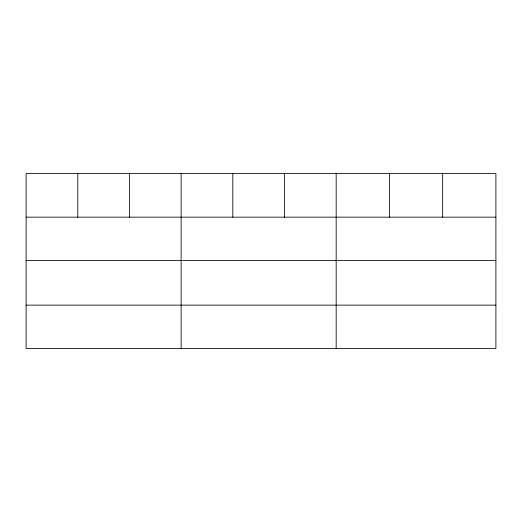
<?xml version="1.0" encoding="UTF-8"?>
<svg xmlns="http://www.w3.org/2000/svg" width="522" height="522" viewBox="0 0 522 522"><rect width="100%" height="100%" fill="white"/><g stroke="black" fill="none" stroke-linecap="round" stroke-linejoin="round"><path stroke-width="0.78" d="M495.9 260.491L495.9 173.552L26.1 173.552L26.1 348.448L495.9 348.448L495.9 260.491L26.1 260.491M26.1 217.165L495.9 217.165M26.1 305.129L495.9 305.129M442.656 173.552L442.656 217.165M389.412 173.552L389.412 217.165M336.168 173.552L336.168 348.448M284.49 173.552L284.49 217.165M232.812 173.552L232.812 217.165M181.134 173.552L181.134 348.448M129.456 173.552L129.456 217.165M77.778 173.552L77.778 217.165"/></g></svg>
